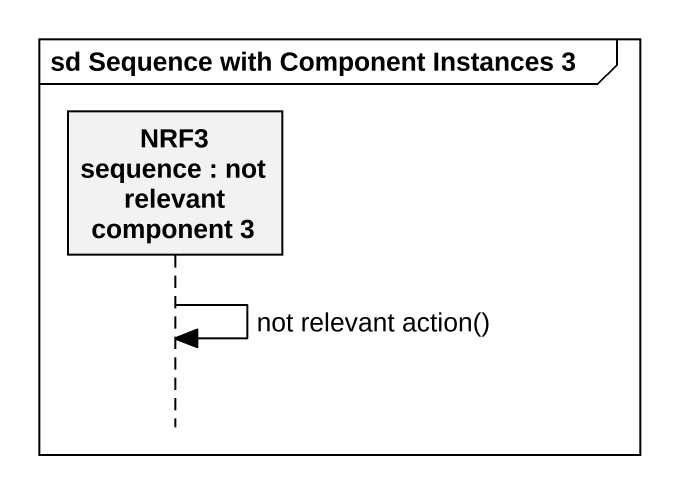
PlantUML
@startuml
mainframe sd Sequence with Component Instances 3
hide footbox
participant "NRF3 sequence : not relevant component 3" as NRF3_sequence

NRF3_sequence -> NRF3_sequence : not relevant action()
@enduml
